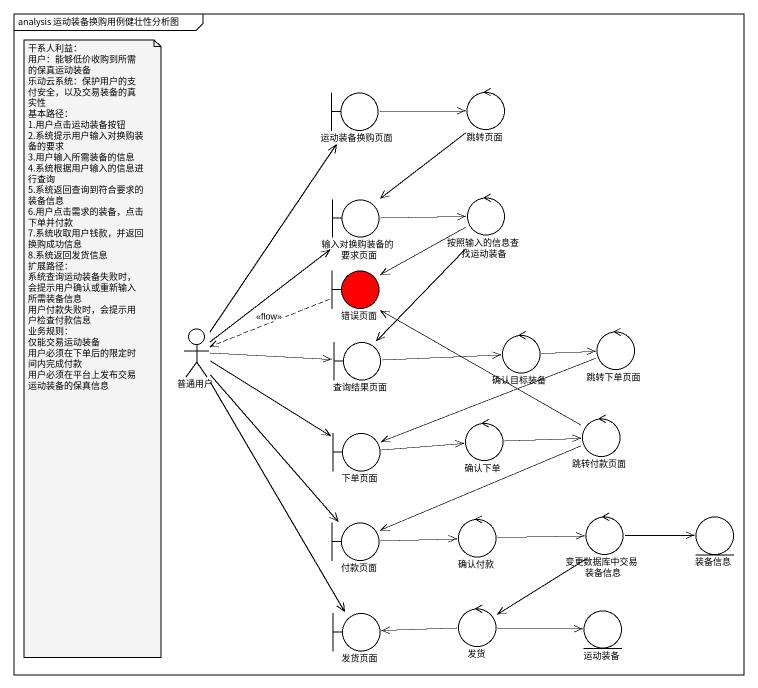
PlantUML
@startuml
mainframe analysis 运动装备换购用例健壮性分析图
control 跳转页面
boundary 运动装备换购页面
boundary 输入对换购装备的要求页面
control 按照输入的信息查找运动装备
boundary 错误页面 #FF0000
actor 普通用户
boundary 查询结果页面
control 确认目标装备
control 跳转下单页面
boundary 下单页面
control 确认下单
control 跳转付款页面
control 变更数据库中交易装备信息
entity 装备信息
boundary 付款页面
control 确认付款
boundary 发货页面
control 发货
entity 运动装备
跳转页面 --> 输入对换购装备的要求页面
运动装备换购页面 -right-> 跳转页面
输入对换购装备的要求页面 -right-> 按照输入的信息查找运动装备
按照输入的信息查找运动装备 -left-> 错误页面
按照输入的信息查找运动装备 --> 查询结果页面
错误页面 .left.> 普通用户 : <<flow>>
普通用户 -up-> 运动装备换购页面
普通用户 -up-> 输入对换购装备的要求页面
普通用户 -right-> 查询结果页面
普通用户 -right-> 下单页面
普通用户 --> 付款页面
普通用户 --> 发货页面
查询结果页面 -right-> 确认目标装备
确认目标装备 -right-> 跳转下单页面
跳转下单页面 -left-> 下单页面
下单页面 -right-> 确认下单
确认下单 -right-> 跳转付款页面
跳转付款页面 -up-> 错误页面
跳转付款页面 -left-> 付款页面
变更数据库中交易装备信息 -right-> 装备信息
变更数据库中交易装备信息 --> 发货
付款页面 -right-> 确认付款
确认付款 -right-> 变更数据库中交易装备信息
发货 -left-> 发货页面
发货 -right-> 运动装备
note as N1
  干系人利益：
  用户：能够低价收购到所需的保真运动装备
  乐动云系统：保护用户的支付安全，以及交易装备的真实性
  基本路径：
  1.用户点击运动装备按钮
  2.系统提示用户输入对换购装备的要求
  3.用户输入所需装备的信息
  4.系统根据用户输入的信息进行查询
  5.系统返回查询到符合要求的装备信息
  6.用户点击需求的装备，点击下单并付款
  7.系统收取用户钱款，并返回换购成功信息
  8.系统返回发货信息
  扩展路径：
  系统查询运动装备失败时，会提示用户确认或重新输入所需装备信息
  用户付款失败时，会提示用户检查付款信息
  业务规则：
  仅能交易运动装备
  用户必须在下单后的限定时间内完成付款
  用户必须在平台上发布交易运动装备的保真信息
end note
@enduml
